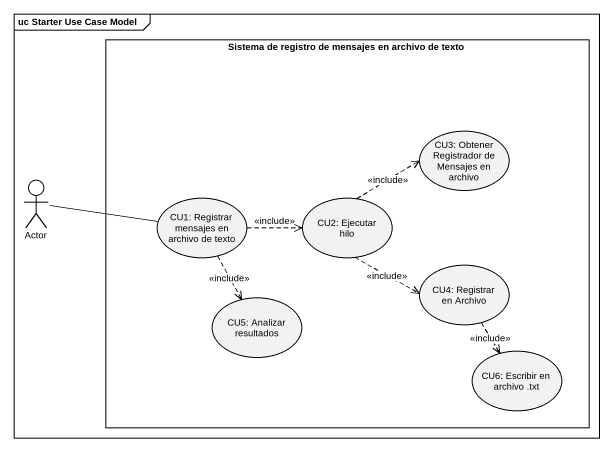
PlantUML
@startuml
mainframe uc Starter Use Case Model
rectangle "Sistema de registro de mensajes en archivo de texto" as Sistema_de_registro_de {
  usecase "CU3: Obtener Registrador de Mensajes en archivo" as CU3_Obtener_Registrador_de
  usecase "CU1: Registrar mensajes en archivo de texto" as CU1_Registrar_mensajes_en
  usecase "CU2: Ejecutar hilo" as CU2_Ejecutar_hilo
  usecase "CU4: Registrar en Archivo" as CU4_Registrar_en_Archivo
  usecase "CU5: Analizar resultados" as CU5_Analizar_resultados
  usecase "CU6: Escribir en archivo .txt" as CU6_Escribir_en_archivo_txt
}
actor "Actor" as Actor_
Actor_ -right- CU1_Registrar_mensajes_en
CU1_Registrar_mensajes_en .right.> CU2_Ejecutar_hilo : <<include>>
CU1_Registrar_mensajes_en ..> CU5_Analizar_resultados : <<include>>
CU2_Ejecutar_hilo .right.> CU3_Obtener_Registrador_de : <<include>>
CU2_Ejecutar_hilo .right.> CU4_Registrar_en_Archivo : <<include>>
CU4_Registrar_en_Archivo ..> CU6_Escribir_en_archivo_txt : <<include>>
@enduml
